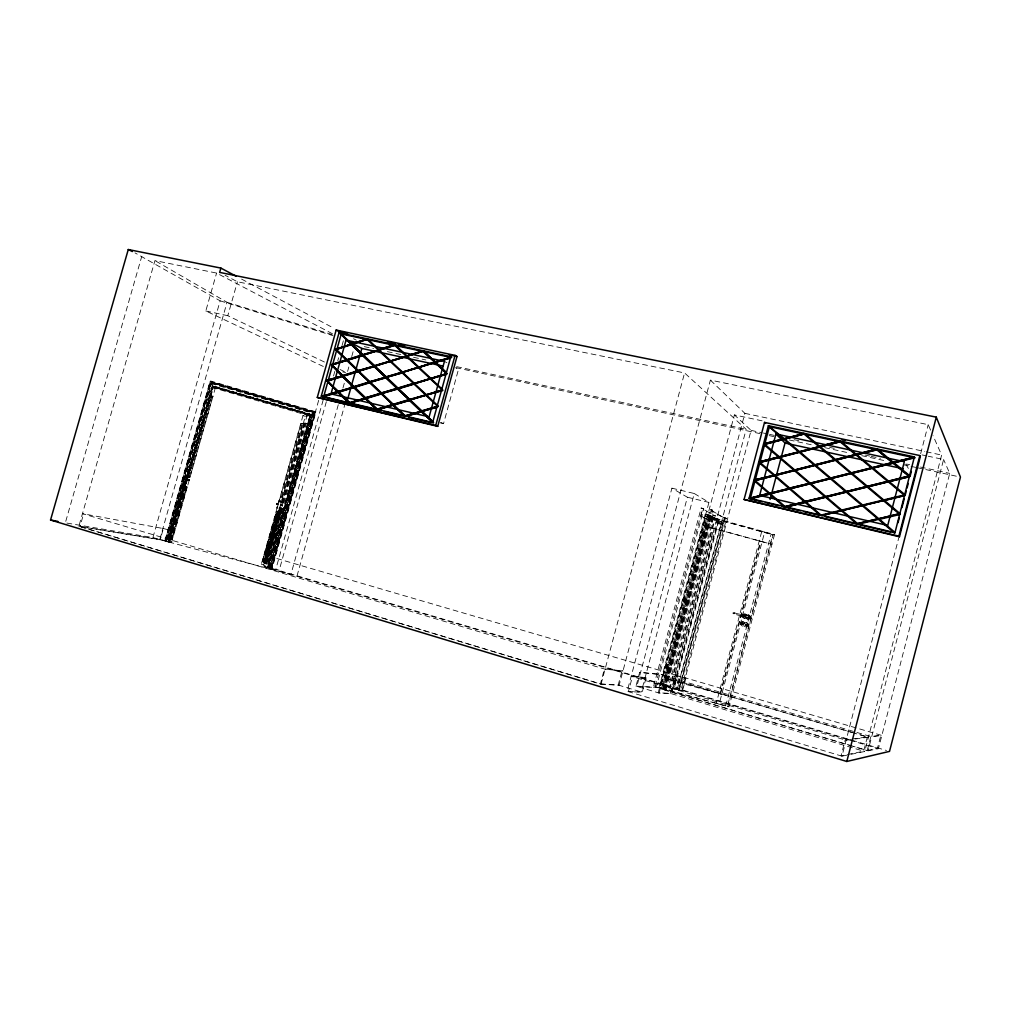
<?xml version="1.0" encoding="UTF-8"?>
<svg xmlns="http://www.w3.org/2000/svg" width="1011" height="1011" viewBox="0 0 1011 1011"><rect width="100%" height="100%" fill="white"/><g stroke="black" fill="none" stroke-linecap="round" stroke-linejoin="round"><path stroke-width="0.75" stroke-dasharray="5 3.75" d="M189.436 479.441C186.643 480.364 191.269 479.909 188.716 479.644M169.355 534.301L169.886 538.029L169.355 534.301L183.395 484.774L184.925 482.108L185.658 482.373L183.395 484.774M209.075 396.881L211.211 395.832L170.644 538.977L170.101 535.198L170.644 538.977L169.203 538.004M188.4 475.928L188.362 476.927L188.602 475.954M184.672 486.127L185.392 486.43L185.316 489.488L184.672 486.127L187.161 487.049L172.325 539.406L171.491 539.192L170.872 538.433L172.603 535.855L185.683 489.653L185.582 486.506L186.327 486.822L185.683 489.653M183.218 478.405C184.912 479.126 183.117 477.697 183.105 478.178C182.309 480.351 185.62 478.178 183.294 477.773M186.466 483.511L186.492 482.525L186.251 483.485M183.787 482.79L185.733 475.17L185.708 476.181L188.375 476.939L211.122 396.653M183.61 482.74L183.825 481.805M187.654 479.34C186.833 479.732 189.108 480.768 188.64 479.277M262.266 561.535L263.062 561.75L277.216 511.237L263.239 558.843L263.062 561.75L264.44 562.685L264.263 559.525L276.938 514.296L278.707 511.743L277.216 511.237L276.433 511.023L262.266 561.535L266.209 563.873L281.753 508.533L280.565 508.204L265.248 562.887L267.827 564.302L265.602 563.127L267.372 560.625L281.146 511.427L280.957 508.318L265.4 563.67L266.209 563.873L266.019 560.688L278.821 514.965L280.616 512.4L276.433 511.023M279.099 511.882L264.794 562.925L279.251 510.795L279.049 507.724L279.845 507.939L279.516 508.811M280.565 508.204L280.376 511.174L279.251 510.795M747.243 624.621C743.843 622.612 746.99 628.855 748.026 625.038C747.495 621.714 743.628 626.264 746.99 625.607M282.486 508.811L267.018 564.087L282.486 508.811L283.295 509.026L279.049 507.724L263.858 561.952L265.248 562.887L266.664 560.145L265.615 559.462L263.858 561.952L266.045 563.102L281.361 508.419M183.383 478.19L182.915 478.936M281.614 504.969C279.188 506.701 282.296 503.074 282.701 505.614C280.919 505.399 282.587 505.273 282.018 505.348M282.575 506.094L281.526 505.273M281.778 501.431C281.627 502.189 281.728 501.633 279.137 501.216C278.796 499.055 275.94 510.694 277.444 507.282L300.962 423.483L307.205 423.647L300.962 423.483M278.101 503.958C278.278 505.298 275.94 503.137 277.873 504.818M277.798 503.933C274.815 504.413 278.455 503.086 277.57 504.224M277.115 508.192L277.317 507.244M183.155 478.443L184.166 478.506M740.962 623.117L740.962 624.305M742.314 615.939L743.54 614.271M742.82 615.952L743.199 615.118A2.123 2.098 77.6 0 1 746.826 615.156A2.123 2.098 77.6 0 1 745.019 618.353A2.123 2.098 77.6 0 1 743.186 615.156L742.832 615.421M744.298 615.522C741.973 617.696 746.194 614.018 743.59 616.748C738.637 616.394 741.164 612.59 744.323 615.623M744.109 615.99L743.73 615.206M742.845 622.814L742.858 624.608L740.937 624.293M749.164 618.29L748.822 616.685M748.671 617.443L749.391 616.52M749.391 618.947L750.478 617.683L749.985 616.533M685.155 599.472L685.066 598.992M702.696 534.187L702.797 534.528M188.438 479.669L187.401 480.162M183.762 478.999C186.289 478.557 182.625 479.568 184.103 478.001M930.638 430.18L928.199 424.658L710.392 380.123L627.174 691.271L841.973 756.177L898.792 537.713M920.655 453.686L928.199 424.658M867.337 736.981L863.634 751.224L841.051 755.824L845.196 739.888L867.337 736.981L853.777 732.988M851.072 754.307L864.734 751.489L941.633 455.051L933.077 435.703M867.223 750.491L870.85 736.513L880.846 735.199L877.422 748.418L867.223 750.491L853.663 746.447M762.092 420.829L734.403 414.927L661.358 689.098L868.057 750.807L943.592 459.5L928.212 456.226M868.057 750.807L878.433 748.671L949.721 473.388L943.592 459.5M672.707 688.403L676.119 688.617L679.43 676.157L676.056 675.828L672.707 688.403L680.833 690.601L726.58 518.441L725.355 517.847L724.293 517.594L678.432 690.109L681.995 690.311L751.072 430.37L734.403 414.927M720.097 693.748L760.424 541.289M720.565 693.9L760.904 541.39M725.734 705.792L771.052 534.263L772.758 534.617L727.402 706.335L660.019 687.91L705.754 516.28L772.758 534.617M660.019 687.91L729.019 706.841L774.514 534.579L707.093 516.09L661.611 688.44M852.273 732.533L674.602 680.176L671.026 693.634L659.109 693.053L635.97 686.115L639.66 672.34L663.684 674.805L639.66 672.34M332.48 333.769L216.581 273.071L154.936 260.598L78.858 526.238L601.052 684.169L619.136 685.281L671.911 488.174L687.392 497.235L636.854 686.381L660.208 687.821L705.754 516.886L710.847 518.137L665.263 689.325L661.358 689.098M671.911 488.174L694.266 493.507L641.29 691.954L627.174 691.271M646.08 677.774L632.418 676.612L628.425 691.575L642.212 692.232L646.08 677.774L645.144 677.496L631.18 676.308L846.131 740.229L868.424 737.246L856.368 733.695M653.738 685.888L701.166 508.027L702.62 508.356L703.782 509.026L656.493 686.406L653.738 685.888L656.493 686.406M655.179 686.317L702.62 508.356M705.236 514.233L658.995 687.758L664.341 689.249L710.67 515.686L705.236 514.233L718.518 521.752L674.122 688.693M635.97 686.115L659.374 687.568L662.837 674.564M694.266 493.507L708.938 502.404L658.212 692.788L670.381 693.382L864.734 751.489M659.109 693.053L662.812 679.177L674.602 680.176M667.69 665.44C664.53 671.746 669.295 661.687 667.285 662.938M684.081 602.202C680.769 600.585 687.265 597.046 684.687 597.627M701.407 537.144L702.557 532.734M683.588 602.063C686.393 602.126 683.777 598.664 684.776 600.016M701.192 537.081C703.744 535.009 700.585 534.364 702.266 535.009M663.507 689.489L664.935 689.679L712.717 510.264L711.542 509.658L710.291 509.354L662.407 689.161L852.159 746.004M708.837 515.117L662.445 689.376L666.11 689.578L712.793 514.725L714.208 515.054L715.282 515.686L669.623 687.253L668.385 687.177L714.208 515.054M663.026 688.857L709.242 515.345M710.291 509.354L711.264 509.923L663.507 689.224L664.947 689.679M663.886 689.224L710.164 515.433L723.383 522.94L678.937 690.134M664.341 689.249L712.11 511.174L711.112 510.492L725.114 518.795L723.813 522.99L718.063 521.499L673.528 688.643L677.143 688.87L746.156 429.309L684.573 372.945L237.421 281.766L225.112 275.283M673.263 681.01L713.842 528.462M670.381 693.382L744.892 413.347L710.392 380.123M677.143 689.692L721.627 522.396M724.293 517.594L725.178 518.112L679.24 690.349L682.602 690.538L685.913 678.052L681.78 677.509L685.319 677.838L881.857 735.452L871.684 736.804L664.872 675.942L669.573 676.549L665.946 676.207M79.995 526.516L600.408 683.904L604.426 668.953L622.978 670.925L605.071 669.206L82.46 513.676L163.378 528.563L160.193 539.773L79.995 526.516L83.584 513.967M601.052 684.169L684.573 372.945M600.408 683.904L618.214 685.016L622.068 670.647M277.115 504.299L277.393 504.704M278.809 501.62L279.011 500.672M440.455 422.952L443.526 423.672L458.476 369.432L455.734 367.865M188.375 479.998C188.273 479.328 189.398 481.299 189.247 479.859M283.282 502.884L305.6 423.192L301.746 423.71L279.832 501.898M284.091 503.099L306.409 423.419L302.529 423.938L280.628 502.126M212.222 386.088L311.022 415.142L212.601 386.897L310.061 415.508L267.043 567.348M267.435 567.487L310.048 415.306L267.106 567.386M310.213 415.218L267.599 567.398L268.332 567.904L311.123 415.066L213.043 386.455M267.89 567.462L310.819 414.801A12.448 0.733 -33.4 0 0 312.98 413.347L211.072 383.573A12.789 1.099 65.3 0 1 212.184 385.987L168.104 541.517L167.27 541.302M310.845 414.775L267.94 567.803L311.022 415.142M268.661 567.992L311.78 414.636A12.713 0.758 -33.4 0 1 313.953 413.17L210.692 382.765M312.209 414.952L212.651 386.328L312.209 414.952L269.406 568.22L311.818 414.611L212.714 385.684A13.08 1.15 65.3 0 1 211.59 383.257L166.739 541.504L167.586 541.719M312.98 413.347L269.71 567.929L268.092 567.512M270.114 568.03L313.511 412.993L314.56 412.286L210.225 381.766L165.159 540.746L165.791 540.91L210.654 382.676L210.225 381.766M313.953 413.17L270.493 568.473L269.811 568.296M270.897 568.574L314.56 412.286M271.239 568.346L314.99 412.008L271.1 568.624L271.719 568.789L315.571 412.096L210.023 381.324M318.655 400.343L271.365 568.725L677.143 688.87M323.166 400.015L275.75 569.509L264.768 566.653L261.318 564.226L302.959 415.622L307.281 414.876L264.768 566.653M326.326 401.746L279.226 570.191L275.75 569.509L850.238 739.723M333.529 375.953L334.805 371.403M337.775 360.788L338.622 357.742M342.021 345.61L343.715 339.544M338.281 404.741L290.89 574.539L159.725 539.609L78.858 526.238M342.944 388.072L344.637 382.006M347.582 371.429L348.833 366.968M351.74 356.554L353.408 350.59M297.019 575.992L344.726 404.969M263.644 562.47L277.911 511.528M165.159 541.1L210.541 380.983L315.963 411.831L272.022 568.877L267.928 567.79L263.694 564.846L305.309 416.305L310.592 415.42M264.655 562.167L303.641 423.445M282.36 502.606L304.475 423.697M304.804 422.952L282.486 502.669L284.9 503.326L279.049 501.683M324.43 362.026L227.804 315.71L237.421 281.766M164.856 540.683L210.035 381.311M166.006 540.973L210.756 382.904M211.173 382.36L166.107 541.34L165.475 541.176L210.756 381.438L211.173 382.36L314.762 412.64L315.571 412.096M166.322 541.39L211.211 382.449M165.147 541.075L169.368 542.174L167.586 539.836L210.427 388.679L213.131 386.594L169.38 542.187L213.334 387.049M170.038 538.218L169.052 537.814L184.823 482.159L184.103 481.893L186.593 482.727L184.836 485.356L185.847 482.449L186.593 482.727M168.319 541.567L212.297 386.227M168.635 541.997L212.765 385.81L168.433 541.947L167.725 541.757M169.052 541.77L213.068 386.101M309.379 415.887L213.258 387.794L169.254 541.959M189.07 477.141L212.032 396.072L209.896 397.121M185.721 476.194L189.904 477.369L212.866 396.312L210.376 395.592L208.266 396.641L210.705 397.348L212.866 396.312M66.865 523.079L152.914 537.574L171.579 542.427L215.305 388.06L212.853 389.399L210.427 388.679M323.318 366.475L205.802 310.958L216.581 273.071M152.914 537.574L220.133 300.823L135.032 252.902M159.725 539.609L227.045 302.289L154.936 260.598M65.766 521.31L141.793 256.263M185.443 476.118L185.721 475.208M185.645 476.168L185.948 475.233M277.241 507.231L276.951 508.116M278.884 501.646L279.213 500.723M281.248 502.29L281.551 501.405M280.009 507.977L279.756 508.773M184.558 479.378L184.773 478.557M189.234 480.655L189.499 479.96M280.831 504.754L280.616 505.614M277.001 503.718L276.584 504.464L277.38 503.983M282.145 505.121L281.728 505.866L281.892 504.704M189.411 480.149L188.564 479.96M170.72 538.244L171.819 534.945L170.113 537.498L172.325 539.406M282.638 504.868L282.183 505.993L282.524 505.374M741.253 614.473L741.177 615.901L741.038 614.435M742.529 615.358L744.93 615.067M743.856 616.116L741.518 616.015M740.924 623.105L742.883 622.827M748.582 616.672C752.942 616.103 748.557 617.822 751.249 618.568C751.552 614.081 737.891 615.219 734.125 612.476C730.435 611.794 735.06 615.762 734.201 612.603C735.642 613.614 730.877 613.892 733.796 612.388M742.959 615.244L743.957 614.941M744.121 616.407L743.944 616.445M748.292 616.154L747.698 617.582M749.239 616.697L748.266 617.443L749.454 618.315M741.126 622.915A2.123 2.11 78.4 0 1 744.778 622.915A2.123 2.11 78.4 0 1 742.971 626.112A2.123 2.11 78.4 0 1 741.126 622.915L741.392 622.688M749.972 617.974L742.794 616.356M314.712 412.665L211.312 382.651M668.208 664.429L667.639 664.808M750.124 618.151L749.48 618.429M742.782 615.054A2.123 2.098 77.7 0 1 746.421 615.054A2.123 2.098 77.7 0 1 744.614 618.239A2.123 2.098 77.7 0 1 742.782 615.054L743.199 614.827M743.831 615.295L743.831 616.609M748.254 616.154L750.111 616.71M748.645 617.367L749.416 617.746L749.404 616.786M747.799 617.885L749.808 618.1M741.859 624.457C740.886 621.436 744.172 626.706 742.15 622.978M747.066 624.305L746.674 625.784M745.84 625.531L746.118 624.052M841.973 756.177L849.556 754.61M749.176 616.596L750.124 616.824M749.606 618.176L748.848 617.847M749.884 618.429L749.303 618.441M726.58 518.441L725.178 518.112M743.085 623.231L742.693 624.697M743.186 614.979L744.109 615.257M742.466 616.306L744.677 617.064L744.892 615.067M712.679 510.252L711.264 509.923M700.914 536.993L701.722 537.195M666.161 667.386L666.969 667.626M667.589 665.428L667.108 665.289M707.093 516.09L708.269 516.33M716.9 518.795L718.101 519.047L672.252 691.41L669.472 690.488L715.143 518.858L716.799 519.199M774.514 534.579L773.276 534.326L727.819 706.449L729.019 706.841M744.892 413.347L924.724 451.462M926.253 451.791L941.633 455.051M922.057 454.912L926.67 455.898M712.654 528.21L715.497 528.816M759.198 541.024L762.13 541.656M205.802 310.958L227.804 315.71M364.276 346.634L373.514 348.631M387.365 351.626L401.228 354.634M413.55 357.3L425.858 359.967M456.656 366.639L746.156 429.309M751.072 430.37L761.852 432.708M763.393 433.037L768.006 434.035M769.548 434.376L774.173 435.375M794.191 439.709L798.804 440.708M829.601 447.38L834.227 448.378M865.024 455.051L869.65 456.049M871.191 456.378L880.429 458.375M906.602 464.049L909.685 464.719M920.465 467.044L949.721 473.388M455.948 367.675L759.88 433.593M769.144 435.602L773.769 436.6M789.199 439.949L813.88 445.295M824.685 447.646L849.366 452.991M861.713 455.67L886.394 461.029M903.366 464.706L909.534 466.046M911.075 466.387L915.713 467.385M917.255 467.714L957.366 476.421M342.653 371.896L345.661 372.579M687.392 497.235L708.938 502.404M703.782 509.026L701.166 508.027M715.282 515.686L713.753 515.294M710.202 517.771L705.185 516.545L717.545 523.458L722.41 524.646L708.799 516.975L710.126 517.291L722.511 524.254L721.209 523.963M667.412 665.377L666.868 665.213M270.91 568.245L313.776 412.817L210.654 382.676M702.708 532.734L702.013 532.582M169.292 537.283L168.471 537.068L169.052 537.814M170.113 537.498L171.541 538.459L186.226 486.657L185.493 486.354M167.586 539.836L170.05 540.481L171.579 542.427M261.318 564.226L263.694 564.846M162.897 528.399L172.097 530.851M684.295 599.877L684.902 600.054M749.833 616.432L750.503 617.481L750.149 616.053A2.136 2.11 77.6 0 0 746.484 616.04A2.136 2.11 77.6 0 0 748.33 619.237A2.136 2.11 77.6 0 0 750.149 616.04M748.342 617.607L749.164 618.037M741.29 616.015L733.746 613.942M743.502 621.942C740.33 620.552 739.003 625.632 742.415 626.024M746.409 622.725C749.833 623.117 748.506 628.223 745.322 626.82M280.616 512.4L278.29 511.667L263.997 562.71L265.4 563.67M187.237 476.623L189.904 477.369M705.754 516.28L771.052 534.263M748.822 618.012C752.323 619.73 748.709 616.975 750.402 617.102M187.06 471.442L189.525 472.112M280.35 497.02L282.714 497.677M212.184 385.987L311.552 414.788M302.959 415.622L305.309 416.305M676.056 675.828L680.454 676.41L272.477 557.225M854.864 733.253L673.958 679.935L661.914 678.912L662.812 679.177M851.742 740.178L886.495 750.491M681.995 690.311L878.433 748.671M669.623 687.253L667.336 686.861M679.443 690.159L680.833 690.589M659.374 687.568L666.11 689.578M618.214 685.016L642.212 692.232M227.045 302.289L332.164 334.578M220.133 300.823L332.998 335.652M718.897 693.369L721.766 694.292L672.1 680.63L674.868 681.528M281.146 511.427L282.296 511.819M275.826 513.891L276.938 514.296M277.696 514.561L278.821 514.965M185.013 482.222L185.759 482.5M701.04 516.078L712.325 522.106L700.939 516.002L702.468 509.569L703.669 509.43L714.095 515.446L712.932 515.585L711.554 521.903M187.161 487.049L186.416 486.733L171.491 539.192L172.603 535.855M440.708 422.345L443.526 423.672M340.062 369.508L344.334 371.555M241.604 279.112L334.199 328.411M353.547 338.71L356.314 340.176M709.798 515.395L722.89 522.851M444.436 361.369L446.913 362.797M711.921 510.707L724.925 518.352M267.372 560.625L268.446 561.32M263.239 558.843L264.263 559.525M264.97 559.993L266.019 560.688M276.711 503.251L276.761 503.996M742.529 616.116L743.199 616.798M742.782 617.165L742.352 616.028M905.793 464.112L908.699 468.952M761.675 531.685L716.293 703.214L719.15 704.162L764.708 531.887L761.675 531.685M705.665 526.112L703.252 525.619L771.936 544.36L705.665 526.112M744.033 623.699A2.136 2.11 78.4 0 0 745.865 626.896A2.136 2.11 78.4 0 0 747.685 623.711A2.136 2.11 78.4 0 0 744.033 623.699M746.08 615.926A2.136 2.11 77.6 0 0 747.925 619.124A2.136 2.11 77.6 0 0 749.745 615.926A2.136 2.11 77.6 0 0 746.08 615.926"/><path stroke-width="1.5" d="M895.026 532.456L914.386 456.921L768.373 425.656L749.126 498.221L750.2 498.979L769.384 426.667L768.373 425.656M899.752 514.334L899.954 513.537L884.259 500.369L904.668 495.428L904.87 494.632L889.162 481.577L909.584 476.547L909.786 475.751M898.021 522.7L899.209 518.175M901.951 507.623L904.302 498.575M905.085 495.554L906.273 491.03M907.057 488.01L908.232 483.485M910.191 475.954L911.366 471.429M899.461 536.79L898.88 536.146L919.846 455.557L764.531 422.408L744.083 499.485L899.461 536.79L920.339 456.492L919.846 455.557M846.801 761.473L936.287 417.139L219.64 272.401L220.866 268.079L128.271 249.527L50.55 519.995L846.801 761.473L889.516 751.388L960.45 477.091L936.287 417.139M749.657 498.145L768.752 493.368L749.555 498.524L769.598 494.088L751.982 498.486M768.954 493.52L754.269 480.768L754.471 479.998L773.769 475.309L754.471 479.998M773.769 475.309L759.071 462.634L759.286 461.863L798.728 451.917L759.286 461.863M764.278 443.943L764.076 444.714L764.089 443.766L783.399 438.938L764.089 443.766M768.979 426.263L784.245 438.723L803.543 433.668L784.245 438.723M754.686 480.149L754.269 480.768M759.488 462.04L759.071 462.634M775.917 433.959L759.64 495.428L887.721 525.48L904.339 461.698L775.917 433.959L785.016 443.033L903.291 468.813M770.091 499.459L785.016 443.033M405.474 416.267L421.258 411.629L433.441 422.863L432.645 422.484L450.805 356.668L339.014 332.783L321.271 396.224L347.885 402.947M450.186 356.542L451.487 357.477L435.526 362.342L446.95 373.88L431.015 378.683L442.616 389.614M437.725 426.364L435.728 425.454L455.064 355.379L336.157 330.041L317.29 397.437L437.725 426.364L456.985 356.517L455.064 355.379M322.269 396.274L337.308 391.687L322.18 396.615L337.788 392.167L349.098 403.048M337.308 391.687L326.705 380.414L342.186 375.966L326.705 380.414M341.756 375.763L331.14 364.567L362.052 354.899L373.982 366.146L358.273 370.658L373.982 366.146M392.849 404.729L381.21 393.683L365.792 398.334L377.33 409.341L392.849 404.729L369.596 382.461L354.305 387.125L365.312 397.854L381.122 393.405L358.084 371.34L342.906 376.029L354.242 386.847L369.52 382.183L335.387 349.402L351.07 344.182L335.816 349.616L358.02 371.075L342.855 375.763L331.621 365.022L362.532 355.366L373.565 365.931M350.64 343.955L339.911 333.251L351.74 343.967L366.917 339.165L351.31 343.74L340.909 333.605M337.737 391.889L327.147 380.616M342.186 375.966L331.583 364.769L362.469 355.114L351.12 344.422L336.056 349.187L346.874 359.638M351.07 344.182L340.341 333.478M323.533 397.197L341.225 333.946L339.014 332.783M346.027 340.151L331.001 393.886L429.106 416.873L444.436 361.369L346.027 340.151L361.824 348.441L443.134 366.096M347.594 399.497L361.824 348.441M351.79 344.208L366.993 339.405L351.79 344.208L363.151 354.899L378.443 350.109L366.993 339.405M351.55 344.65L336.486 349.414L335.576 348.732M362.722 354.684L378.443 350.109M394.151 344.852L378.721 349.68L394.151 344.852L395.743 345.332L407.016 355.935L421.271 351.537M363.214 355.152L378.531 350.362L363.214 355.152L374.664 365.931L390.082 361.167L378.531 350.362M379.213 350.147L394.656 345.32L379.213 350.147L390.777 360.952L406.321 356.15L394.656 345.32M331.621 365.022L362.962 355.581M342.426 375.561L357.591 370.873M374.247 365.717L390.082 361.167M449.895 357.667L435.4 362.09L423.9 351.348L422.307 350.868L407.016 355.935M327.185 380.882L342.236 376.231L353.559 387.061L338.407 391.674L327.185 380.882L338.407 391.674M370.203 381.981L358.753 371.125L374.057 366.399L385.608 377.28L369.786 381.779L385.608 377.28M374.74 366.197L390.17 361.42L374.74 366.197L386.29 377.065L401.835 372.326L390.17 361.42M390.865 361.218L406.422 356.403L390.865 361.218L402.53 372.111L418.2 367.334L406.422 356.403M407.117 356.188L422.813 351.348L407.117 356.188L418.895 367.119L434.705 362.304L422.813 351.348M327.627 381.084L342.666 376.433M343.336 376.231L358.501 371.542M374.474 366.614L358.753 371.125M337.977 391.484L353.559 387.061M342.906 376.029L353.812 386.657L369.103 381.981M385.886 376.863L401.835 372.326M423.9 351.348L435.021 361.862L451.576 357.136L450.805 356.668M338.458 391.952L353.623 387.327L365.047 398.246L349.781 402.846L338.458 391.952L349.781 402.846M381.817 393.203L370.279 382.246L385.696 377.545L397.336 388.515L381.4 393.001L396.931 388.325L409.19 399.863L393.532 404.526L381.893 393.481L397.437 388.805L409.19 399.863M386.379 377.343L402.34 372.806L386.379 377.343L409.885 399.661L425.669 394.972L413.802 383.877L398.132 388.59L409.885 399.661M402.631 372.389L418.314 367.6L402.631 372.389L414.396 383.384L430.18 378.62L418.314 367.6M419.009 367.385L434.831 362.557L419.009 367.385L430.888 378.417L446.824 373.615L434.831 362.557M323.191 396.944L338.217 392.356M338.887 392.154L354.052 387.529M353.812 386.657L354.722 387.327L370.013 382.663M386.101 377.76L370.279 382.246M435.526 362.342L450.413 358.147M349.351 402.656L365.047 398.246M365.312 397.854L380.717 393.203M397.626 388.11L413.297 383.384L414.207 384.079L398.536 388.793M365.11 398.536L349.831 403.136L365.54 398.726L376.635 409.543L365.54 398.726M414.497 383.662L430.307 378.898L414.497 383.662L426.377 394.758L442.287 390.019L430.307 378.898M366.222 398.524L381.627 393.886M397.841 388.995L381.893 393.481M445.889 374.538L431.015 378.683M365.792 398.334L376.913 409.164L392.432 404.539M408.785 399.674L393.127 404.337L394.037 405.007L409.695 400.356L421.145 411.325L405.373 415.951L393.633 404.817L409.695 400.356M409.48 399.471L425.669 394.972M377.406 409.645L392.938 405.019L404.678 416.166M409.986 399.952L425.783 395.25L409.986 399.952L421.852 411.123L437.75 406.447L425.783 395.25M438.471 406.245L426.49 395.048L442.426 390.309M376.218 409.367L377.823 409.821L393.342 405.209M442.805 390.511L426.49 395.048M421.145 411.325L404.969 415.774L405.879 416.444L421.65 411.818L432.165 421.89M421.448 410.934L437.371 406.258M433.542 422.51L421.966 411.426L437.889 406.751M421.966 411.426L436.828 407.37M783.854 439.305L764.72 444.309L783.854 439.305L798.728 451.917M784.713 439.077L804.023 434.022L819.049 446.672L799.587 451.702L784.713 439.077L804.023 434.022M839.421 441.2L819.757 446.268L839.421 441.2L840.975 441.529L856.317 454.343L876.347 449.263M774.628 475.094L793.9 470.203L774.628 475.094L759.918 462.419L799.195 452.296L814.209 465.035L794.76 469.976L780.088 457.452M800.055 452.069L819.555 447.052L834.72 459.828L815.081 464.82L800.055 452.069L819.555 447.052M820.414 446.824L840.09 441.756L855.432 454.571L835.604 459.613L820.414 446.824L840.09 441.756M755.116 480.554L774.224 475.701L755.116 480.554L769.801 493.305L789.06 488.49L774.224 475.701M789.92 488.275L775.083 475.486L794.368 470.595L809.369 483.422L789.743 488.123L809.369 483.422M795.227 470.368L814.702 465.426L829.867 478.304L810.241 483.207L795.227 470.368L814.702 465.426M815.574 465.212L835.238 460.22L850.567 473.123L830.751 478.077L815.574 465.212L835.238 460.22M871.469 467.903L855.976 454.95L836.122 459.992L851.452 472.908L871.469 467.903L851.452 472.908M856.86 454.735L876.903 449.642L892.574 462.634L872.367 467.676L856.86 454.735L877.03 449.832L892.574 462.634M836.274 460.169L855.976 454.95M892.46 462.457L872.367 467.676M914.589 457.288L893.358 462.229L913.881 457.301M770.256 493.722L789.54 488.907L770.256 493.722L785.092 506.599L804.529 501.822L789.54 488.907M805.388 501.608L790.4 488.692L809.862 483.827L825.014 496.793L805.211 501.469L825.014 496.793M810.734 483.612L830.385 478.696L845.702 491.7L825.886 496.578L810.734 483.612L830.385 478.696M831.257 478.481L851.11 473.527L866.591 486.569L846.586 491.485L831.257 478.481L851.11 473.527M851.995 473.3L872.025 468.295L887.683 481.375L867.489 486.342L851.995 473.3L872.025 468.295M872.923 468.08L893.155 463.025L908.977 476.143L888.581 481.16L872.923 468.08L893.269 463.202L908.977 476.143M914.589 457.882L894.053 462.798L914.285 457.326M908.876 475.979L888.581 481.16M785.56 507.029L805.186 502.391L785.737 507.168L784.233 506.814L769.396 493.937M805.881 502.037L825.519 497.21L840.823 510.302L821.02 515.092L805.881 502.037L825.519 497.21M826.404 496.995L846.232 492.117L861.701 505.247L841.708 510.087L826.404 496.995L846.232 492.117M847.117 491.902L867.147 486.986L882.78 500.154L862.598 505.032L847.117 491.902L867.147 486.986M868.032 486.759L888.252 481.792L904.074 495.011L883.69 499.94L868.032 486.759L888.252 481.792M909.685 476.724L889.162 481.577M821.526 515.522L841.354 510.732L856.81 523.963L858.251 524.203L878.445 519.401L894.242 532.797M862.257 505.69L842.239 510.517L862.257 505.69L877.75 518.807L857.555 523.61L876.436 519.288M883.349 500.584L863.141 505.475L883.349 500.584L899.044 513.752L878.786 518.731L897.705 514.233M821.69 515.661L841.354 510.732M884.385 500.521L904.769 495.592M879.469 519.325L899.853 514.485M50.55 519.995L57.943 521.411M339.911 331.545L347.62 333.188M387.668 341.731L395.364 343.374M398.448 344.031L404.615 345.345M449.288 354.874L456.985 356.517M842.188 439.798L845.247 440.455M366.5 338.938L368.08 339.405L379.125 349.894M341.225 333.946L449.68 357.161M803.366 433.466L804.882 433.795L819.921 446.458M893.471 462.406L877.801 449.415L876.221 449.074L856.317 454.343M769.384 426.667L914.904 457.857M321.271 396.224L432.645 422.484M350.931 403.667L381.374 410.845M384.407 411.565L402.681 415.875M408.76 417.316L431.596 422.699M749.126 498.221L894.684 532.595M894.116 532.671L894.925 532.86M751.729 499.346L762.42 501.86M765.479 502.593L779.216 505.841M782.274 506.562L800.598 510.884M803.657 511.604L818.923 515.218M825.039 516.659L890.704 532.178M317.29 397.437L435.728 425.454M744.083 499.485L898.88 536.146M376.913 409.164L377.823 409.821M347.784 360.32L358.69 370.86M346.204 359.853L347.114 360.535M128.271 249.527L132.327 251.549M426.377 394.758L442.287 390.019M414.396 383.384L430.18 378.62M402.53 372.111L418.2 367.334M390.777 360.952L406.321 356.15M336.157 330.041L338.382 331.216M220.866 268.079L236.069 276.167M430.888 378.417L446.824 373.615M418.895 367.119L434.705 362.304M785.092 506.599L804.529 501.822M769.801 493.305L789.06 488.49M894.053 462.798L909.887 475.916M759.918 462.419L799.195 452.296M775.083 475.486L794.368 470.595M790.4 488.692L809.862 483.827M863.141 505.475L878.786 518.731M879.343 519.186L895.152 532.582M768.676 426.452L783.399 438.938M764.72 444.309L779.254 456.719M842.239 510.517L857.707 523.749M763.874 444.537L793.9 470.203M805.009 502.252L820.148 515.294M794.76 469.976L814.209 465.035M810.241 483.207L829.867 478.304M435.918 362.557L446.47 372.414M825.886 496.578L845.702 491.7M401.936 372.591L413.689 383.599L398.031 388.312L386.796 377.545M352.22 344.435L363.151 354.899M363.631 355.366L374.664 365.931M375.157 366.399L386.29 377.065M410.39 400.141L421.852 411.123M422.358 411.616L432.872 421.688M351.12 344.422L362.052 354.899M374.057 366.399L385.191 377.078M385.696 377.545L396.931 388.325M409.291 400.166L420.753 411.136M392.938 405.019L404.274 415.976M332.063 365.236L342.855 375.763M354.722 387.327L365.729 398.043M342.236 376.231L353.13 386.859M353.623 387.327L364.63 398.056M337.788 392.167L348.669 402.858M764.531 422.408L765.554 423.432M799.587 451.702L819.049 446.672M815.081 464.82L834.72 459.828M830.751 478.077L850.567 473.123M846.586 491.485L866.591 486.569M835.604 459.613L855.432 454.571M867.489 486.342L887.683 481.375"/></g></svg>
